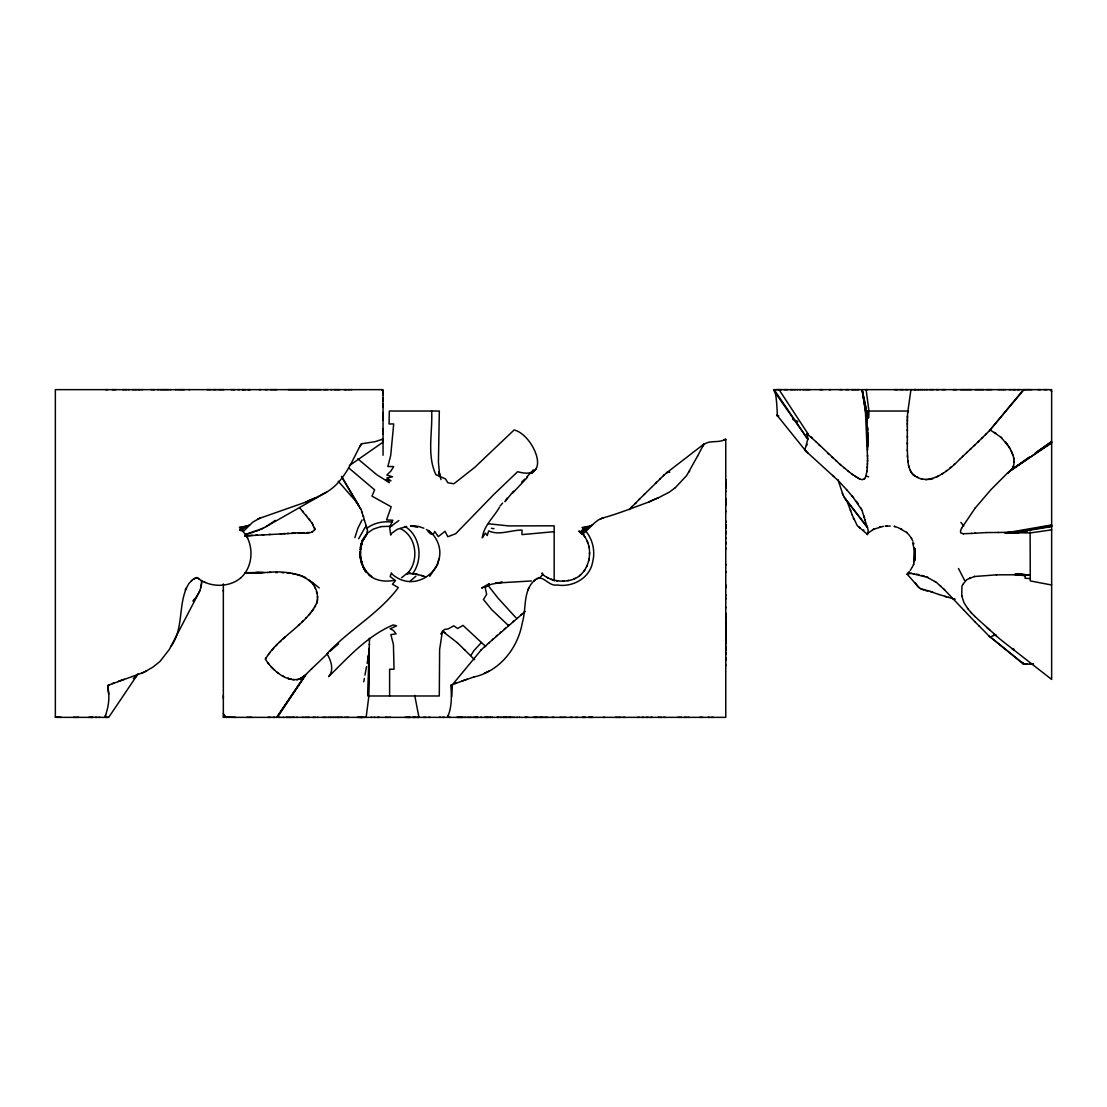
<?xml version="1.0" encoding="UTF-8"?>
<svg xmlns="http://www.w3.org/2000/svg" width="1107" height="1107" viewBox="0 0 1107 1107"><rect width="100%" height="100%" fill="white"/><g stroke="black" fill="none" stroke-linecap="round" stroke-linejoin="round"><path stroke-width="1.5" d="M108.112 685.441L109.69 684.749M223.337 698.531L223.337 695.708M223.337 591.318L223.337 590.003M383.05 430.512L383.05 428.755M383.05 406.892L383.05 403.972M383.05 394.784L383.05 391.532L381.638 389.65M450.826 685.302C451.698 695.999 451.947 707.179 447.546 717.35M907.892 461.674L907.311 449.871M366.625 534.736L367.524 530.087L361.352 510.23L341.426 476.522M367.137 663.231L368.686 654.777L368.161 695.985L369.489 638.269L369.53 639.168M725.763 526.78L725.763 526.143M725.763 644.232L725.777 643.305M725.777 638.725L725.777 642.392M725.763 635.93L725.777 634.975M725.763 630.215L725.777 625.261M725.763 620.197L725.777 619.159M867.445 534.28L868.22 530.585L867.348 527.167L844.309 497.347L842.289 493.307M907.311 450.715L907.353 429.378M383.05 441.596L383.05 440.849L383.05 441.748M725.777 498.676L725.777 500.613M725.763 491.716L725.763 490.733M725.763 488.699L725.763 487.647M725.763 486.61L725.763 485.572M725.763 549.21L725.763 548.173M725.763 544.077L725.763 542.07M725.763 650.598L725.763 646.018M725.763 607.868L725.777 607.134M725.763 599.15L725.763 598.154M725.777 653.462L725.777 654.694M383.05 442.136L349.397 465.604M725.763 484.631L725.777 483.33M725.763 480.3L725.763 479.456M725.763 531.734L725.763 530.973M725.777 503.643L725.763 505.415M725.777 501.831L725.777 502.716M725.763 565.165L725.763 564.169M725.763 538.625L725.763 537.711M725.763 534.058L725.763 532.481M725.763 572.623L725.777 571.295M725.777 659.675L725.777 660.533M867.431 463.432L867.002 471.056M961.748 595.953L961.9 586.267L962.827 584.496M867.542 458.492L865.425 411.029L862.09 389.65L866.587 411.029L867.819 440.309M907.325 426.195L907.477 415.955M366.555 534.709L367.22 533.56M867.888 438.773L867.584 450.148M907.325 422.916L907.311 424.451M907.366 419.083L907.339 421.283M725.763 511.932L725.763 510.964M725.763 587.734L725.777 586.931M907.311 444.156L907.339 442.509M389.609 695.985L389.622 669.195L394.037 669.223L393.428 644.523L390.854 634.615L396.112 633.841L393.386 630.437L390.134 628.762L396.597 625.829L393.123 624.929C367.303 635.902 348.179 657.35 328.627 676.681C334.425 669.998 330.924 660.422 326.994 653.711C349.037 629.731 378.829 613.832 398.326 587.582L392.432 584.219L395.49 580.622L390.176 576.553L391.38 572.914L392.362 574.353C417.976 596.452 454.078 563.352 434.013 535.857C421.629 521.854 431.827 540.908 434.719 531.471L438.275 536.604L445.056 531.305L447.823 536.743L455.752 533.685L493.625 494.649L517.647 471.679C553.472 482.057 533.823 434.594 514.105 429.973L474.765 467.348L453.912 483.759L447.837 482.763L445.498 478.916L435.937 474.765C426.624 455.157 432.768 432.062 431.647 411.029M725.763 522.379L725.763 520.871M725.763 586.17L725.777 584.883M867.445 464.705L867.556 459.945M907.436 437.376L907.422 436.033M867.93 437.14L867.916 435.411M806.436 451.684L807.709 452.832M369.392 644.952L369.406 643.97M867.68 445.401L868.068 434.968M867.625 446.951L867.75 441.956M589.491 554.109L589.547 552.476M311.966 668.503L302.308 677.941L305.214 675.491C291.778 687.364 272.626 671.188 265.417 659.177C278.341 636.594 306.016 625.953 317.072 602.208C321.57 574.768 287.363 570.105 267.437 572.471M868.704 417.865L868.953 411.029L866.131 389.65L867.487 389.65M369.309 647.913L368.05 662.623M867.556 456.707L867.611 455.074M907.38 417.879L907.726 411.472L908.556 411.029M451.711 696.787L452.403 684.749L481.393 649.698M914.936 554.455L914.673 558.869L914.963 555.493M867.528 461.564L867.542 458.326M567.504 580.649C590.847 578.394 597.296 543.675 578.947 530.945C579.681 532.315 581.037 533.034 582.144 533.975C588.924 530.502 594.168 520.318 603.052 517.91C618.522 513.634 633.384 507.573 648.467 502.149A87.176 87.176 0 0 1 658.513 497.721L669.389 492.103L675.353 487.647M592.632 524.649C589.685 527.001 585.728 528.053 582.033 527.416C591.65 535.428 595.843 549.39 592.702 561.678C590.1 578.034 572.679 587.609 557.056 584.98C549.349 586.682 543.897 575.834 537.172 578.449C522.13 588.094 526.821 608.338 522.269 622.895C517.882 648.328 499.492 671.395 473.671 677.069M317.405 600.81L317.557 599.371M914.866 556.101L914.382 560.972L914.963 555.244M368.922 652.812L369.24 649.864L368.894 695.985L366.14 717.35M865.812 476.48L867.058 470.489M914.396 560.1L914.922 555.382M867.293 467.721L867.459 466.282M963.477 533.782L960.613 532.841L960.53 530.765M108.154 689.094L108.14 685.302L143.979 672.267L152.987 667.078L160.031 661.391L169.385 649.352L198.499 593.407C200.741 590.294 202.387 580.898 201.294 580.552M913.69 562.951L914.188 549.446L912.652 542.817M368.05 659.675L368.686 654.777M777.349 414.904C777.515 423.165 777.003 389.318 773.558 389.65L1051.65 389.65L1051.65 679.421L1001.531 640.344M866.906 471.831L867.002 471.098M368.174 658.693L368.562 655.759M915.032 554.482L914.091 561.609L915.005 555.022M907.643 412.966L910.936 389.65L912.279 389.65M201.516 583.597L200.879 587.596M838.276 480.646L804.844 450.203L807.916 438.746L806.948 433.653L816.08 441.818M1007.259 444.488L1005.377 441.901C1010.705 448.736 1016.129 457.814 1013.237 466.684M363.733 681.829L364.355 678.453M364.978 675.076L366.514 666.608M105.635 714.942L105.165 717.35L108.182 717.35M447.878 717.35L448.349 714.942M429.71 576.332L436.712 566.147M360.495 549.875C365.531 526.821 358.502 554.621 360.716 557.734C361.712 565.027 365.462 571.627 371.08 576.346M437.459 564.888L438.898 558.661M913.884 563.477L913.289 565.345L913.662 564.445M914.34 561.54L915.005 558.634M360.287 547.661L361.92 541.392M588.689 560.612L589.118 559.021M360.495 547.342L362.335 540.728M442.288 632.139L439.631 649.435L439.285 695.985L368.105 695.985M960.599 530.544L961.748 527.873M867.694 533.851L867.251 534.736M865.937 414.184L867.224 422.362L865.785 412.413M316.685 603.44L317.086 602.111M314.942 529.727L312.202 523.348L299.803 507.933M354.863 537.642L357.838 528.33L362.044 519.944M104.833 717.35C107.78 709.283 109.69 700.468 108.472 691.889M864.456 478.957L866.2 475.789M806.602 445.595L807.072 444.281M265.417 659.177L265.929 657.932M406.255 574.298L408.608 572.181L401.606 577.674M907.394 573.357L909.317 572.015M171.156 646.114C184.592 627.392 177.3 602.429 188.882 583.583C191.193 581.23 193.614 577.84 197.198 577.66C209.334 587.582 228.831 588.052 240.842 577.799M527.928 590.003L528.786 588.052M185.187 590.059L186.073 588.052M199.232 591.941L199.883 590.474M406.656 526.434L397.344 529.298L391.726 533.242L390.702 535.11L389.622 527.347L392.819 520.221L386.551 519.944L391.2 506.798L371.966 496.144L374.623 489.848L349.079 468.206M499.451 507.297C493.75 517.356 483.717 525.728 482.292 537.85L485.433 533.117L487.218 535.539L488.685 530.903C499.16 535.802 511.033 529.962 522.006 530.087L521.964 534.612L554.164 531.692M675.353 487.647L686.7 475.498L697.604 456.001M697.59 456.029L703.111 445.595M198.707 592.992L196.409 596.715M1013.555 466.075L1011.909 469.299L1007.771 473.353L1012.379 468.386M961.637 528.094L975.295 507.933M359.54 447.048C350.836 463.529 343.488 482.126 326.662 492.103L263.341 528.177L245.297 534.432L246.432 534.224M586.572 566.798L587.347 565.359M315.052 606.913L315.647 605.806M359.512 447.09L360.661 445.166A15.775 15.775 0 0 1 361.366 444.087L361.615 443.741M507.089 498.136L505.013 501.637L513.537 491.148M584.178 571.101L584.98 569.662M358.64 538.763L365.116 527.347M974.589 576.415L966.715 579.667L962.827 584.482M362.141 542.056L366.334 534.972M408.428 572.471C419.249 559.367 416.26 536.023 400.208 528.509M412.288 574.187C423.303 560.073 420.729 535.913 404.885 526.406M910.231 570.465L911.767 567.905M912.223 567.13L912.777 566.203M702.558 446.481L703.374 445.166A15.761 15.761 0 0 1 704.08 444.087L704.329 443.741M359.83 446.522L360.37 445.623M291.847 533.297C298.696 531.526 311.33 536.175 314.914 529.008M470.89 655.469L473.838 650.722L481.49 642.434M195.939 597.462L194.126 599.842M688.983 471.997L689.703 470.876M361.532 443.865L360.661 445.166M703.374 445.166C708.563 439.396 719.246 443.672 725.763 439.05L725.763 717.35L223.337 717.35L223.337 583.915M277.29 717.35L305.767 674.896L299.637 679.131M276.888 717.35L304.66 676.086L303.124 677.373M137.199 675.104L108.707 717.35L55.35 717.35L55.35 389.65L383.05 389.65L383.05 455.254M138.154 673.706L133.297 678.577M276.695 717.35L304.66 676.086L298.655 679.421M362.335 539.981L366.237 534.584M868.123 533.034L868.94 532.467M975.059 508.238L990.82 489.792L1008.145 472.398M268.42 654.486L270.177 652.244M313.738 609.099L312.271 611.036M193.614 600.464L193.061 601.198L194.957 598.79M569.081 580.455C560.004 582.213 549.985 580.58 542.79 574.505L541.918 573.191L542.333 573.924M136.507 676.128L135.94 676.82M440.711 634.007L444.46 629.413L448.086 628.97L453.773 625.829L457.661 628.472L463.017 625.386L485.669 646.488M1032.015 389.65L1023.449 389.65L989.367 430.803L977.744 442.205M310.721 612.974L309.116 614.8M990.239 430.18L989.367 430.803L1024.003 389.65M271.921 650.113L273.747 648.052M500.073 506.037L502.633 503.048M239.942 530.142L242.184 527.61L248.992 525.299M243.18 531.609L252.811 522.103L260.394 517.882M580.677 532.91L584.897 527.61L583.763 527.569M512.209 493.514L527.541 477.269M587.416 527.167L584.524 530.322L588.523 526.89M277.414 644.191L275.601 646.087M629.205 509.607L635.985 502.744M306.514 617.54L305.712 618.37M631.211 507.49L632.194 506.466M635.999 502.73L639.888 498.676M639.002 499.603L664.449 474.695M241.105 530.876L245.796 526.89M581.576 533.339L585.022 529.63M240.842 577.799C251.732 568.043 253.711 550.594 247.415 537.781M526.628 477.103L533.339 469.963L531.678 473.353L535.802 469.299M239.818 530.004L242.184 527.61L239.403 527.43L248.522 525.59M329.983 651.22L338.645 643.721M521.729 482.085L524.663 479.11M580.026 532.204L584.897 527.61M328.295 652.936L311.413 669.043M655.496 483.233L656.465 482.265M579.57 575.792L580.732 574.63M985.507 434.691L986.475 433.723M635.114 503.588L636.096 502.62M981.646 438.524L982.615 437.569M959.534 459.46L978.713 441.306M967.186 452.265L966.273 453.15M644.772 493.764L643.845 494.649M864.705 478.542L862.284 479.718L859.738 478.985L852.141 474.266L840.047 464.428L815.845 441.582M970.106 449.442L971.074 448.529M959.575 459.419C947.855 471.831 924.871 489.861 910.77 471.624M973.952 445.789L974.907 444.876M659.634 479.11L660.381 478.418M489.419 642.406L480.853 650.183M283.254 638.697L285.163 636.94M524.192 612.296L488.491 643.278M962.44 456.721L963.394 455.821M279.379 642.281L281.316 640.496M302.114 621.788L303.027 620.944M485.447 646.045L484.492 646.917M298.433 625.178L299.347 624.334M492.255 639.735L493.238 638.85M663.356 475.664L667.41 472.122L669.804 472.232M505.304 628.167L504.308 629.053M409.77 581.562L415.941 576.11M496.199 636.165L497.209 635.266M500.295 632.595L501.305 631.71M953.888 464.608L954.732 463.875M520.913 615.049L521.978 614.15M950.041 467.915L951.01 467.099M508.265 625.524L509.303 624.652M524.151 612.337L525.23 611.424M516.665 618.55L517.716 617.678M191.469 580.815L192.258 580.137M534.183 580.815L534.985 580.137M512.555 622.037L513.593 621.165M266.15 526.614L273.097 521.923M273.775 521.383L274.923 520.442M947.038 470.35L946.056 471.084M704.315 443.769L666.359 473.021L668.503 471.859M193.504 579.182L196.742 577.536L198.762 578.726M389.622 527.347L398.838 520.511M489.225 583.79L485.198 587.762L486.665 594.293L483.455 599.524L491.771 609.736L508.556 625.649M536.217 579.182L539.925 577.66L542.79 574.505L542.416 573.288M249.905 524.649L249.033 525.272M366.417 528.648C373.626 522.822 383.465 520.927 392.515 522.13M367.22 533.242L373.253 529.132L380.85 526.614M942.956 473.367L941.946 474.045M869.742 531.9L873.866 529.132L873.077 529.561M1029.206 457.385L1009.556 471.195L1051.65 442.786M1036.221 452.445L1051.65 441.582L1034.907 453.358M1029.33 457.274L1009.792 471.015L1051.65 442.703M406.241 574.367C412.081 571.503 423.4 576.581 425.766 576.802M906.854 574.353L910.923 573.288L928.178 577.522M938.57 475.982L936.37 477.131M488.768 583.929L481.642 588.038L491.909 584.122L502.329 582.227L495.549 583.085L531.36 580.967M146.747 670.842L141.184 673.457M489.46 670.842L483.897 673.457M326.662 492.103L315.799 497.721A87.176 87.176 0 0 0 305.74 502.149L257.765 518.962M305.74 502.149L315.799 497.721M648.467 502.149L658.513 497.721M969.497 578.228L970.327 577.854M261.875 528.855L263.341 528.177M1033.509 663.937L1023.837 664.228L989.091 636.082L990.295 636.94L995.926 634.615M573.827 578.933L575.322 578.269M260.353 529.464L258.858 530.128M908.501 572.499L909.221 572.181M994.307 635.114L993.546 635.446M582.545 534.197L583.32 534.307M603.177 517.855L600.492 518.962M300.634 678.84L301.561 678.466M455.129 683.586A58.242 58.242 0 0 1 456.637 683.005L473.671 677.069M456.554 683.033L450.853 685.302M873.437 529.298L883.344 526.351M361.588 443.769L375.162 441.651L383.05 439.05M117.882 681.538L119.335 680.985A56.734 56.734 0 0 1 121.507 680.21M251.497 532.841L254.292 531.844M255.855 531.346L257.391 530.834M311.745 532.273L312.534 532.038M250.168 533.283L247.553 533.989M931.402 479.11L932.634 478.778M974.174 576.526L996.729 574.824M244.938 535.899L293.217 533.283M879.442 527.015L880.397 526.766M583.154 527.61L591.249 525.59M867.334 534.307L857.219 525.59L852.238 515.032M907.173 574.201L918.602 587.236L921.287 589.049M1006.567 532.771L1014.773 532.647L1051.65 525.465M910.355 573.329L911.435 573.371M1024.764 532.093L1006.595 532.771L1051.65 524.912M1007.965 532.744L1017.056 532.633L1010.691 532.675L1051.65 526.143M1014.773 532.647L1051.65 526.6M928.565 479.456L930.005 479.276M1051.65 529.852L1030.271 532.937L1012.504 532.675M391.615 526.212L380.766 526.628M885.226 526.088L890.249 526.06M971.309 533.449L986.185 532.564M963.035 533.754L971.697 533.408M975.502 533.187L974.63 533.27M393.967 580.428C385.25 581.991 375.162 580.995 368.548 574.575M886.292 525.936L887.288 525.839M244.702 536.009L252.521 535.373M302.958 533.034L304.383 532.91M1027.144 531.913L1005.239 532.771L1019.326 532.495M409.825 573.315L410.808 573.371M280.375 533.823L282.008 533.726M1026.964 664.02L1023.394 664.131L1022.467 662.332M562.605 581.133L564.238 581.037M255.786 535.193L257.433 535.096M262.345 534.764L264.103 534.667M986.171 532.564L998.403 532.481M301.422 533.02L298.35 533.242M268.904 534.501L270.537 534.418M306.999 532.578L309.434 532.481M286.934 533.491L288.567 533.408M293.48 533.27L295.112 533.2M1006.595 532.771L1024.791 531.955L997.974 532.467M283.641 533.602L285.288 533.532M267.534 572.471L247.733 572.665M264.255 572.596L255.938 572.485M996.3 574.837L1024.404 574.754M1030.147 663.813L1033.509 663.937M533.104 717.35L537.573 717.35M358.834 717.35L362.833 717.35M360.896 717.35L362.003 717.35L360.287 717.35M525.022 717.35L528.15 717.35M699.638 717.35L702.876 717.35M296.524 679.726L297.672 679.712M1017.956 532.605L1004.326 532.758M1008.408 532.73L1016.6 532.633M262.511 572.568L244.702 573.08L259.232 572.513M269.07 572.416L270.717 572.388M418.557 717.35L417.547 717.35M519.031 717.35L519.806 717.35M592.674 717.35L590.239 717.35M1008.864 532.716L1016.143 532.633M516.623 717.35L517.509 717.35M525.299 717.35L526.462 717.35M584.745 717.35L582.324 717.35M349.535 389.65L348.096 389.65M351.984 389.65L350.601 389.65M915.544 389.65L916.264 389.65M1017.402 389.65L1018.495 389.65M1019.547 389.65L1018.841 389.65M282.935 717.35L283.683 717.35M286.741 717.35L285.966 717.35M290.906 717.35L287.114 717.35M456.596 717.35L458.796 717.35M458.049 717.35L463.376 717.35M459.543 717.35L460.692 717.35M461.854 717.35L461.093 717.35M513.523 717.35L514.63 717.35M687.904 717.35L689.024 717.35M112.983 389.65L112.028 389.65M116.014 389.65L113.468 389.65M249.462 389.65L250.224 389.65M344.208 389.65L345.564 389.65M346.892 389.65L346.007 389.65M918.063 389.65L919.045 389.65M1013.694 389.65L1012.808 389.65M1015.922 389.65L1014.15 389.65M292.691 717.35L291.681 717.35M589.602 717.35L588.675 717.35M591.954 717.35L591.013 717.35M686.769 717.35L684.264 717.35M107.033 389.65L107.753 389.65M124.039 389.65L122.462 389.65M181.645 389.65L179.168 389.65M248.48 389.65L249.545 389.65M338.368 389.65L339.738 389.65M786.565 389.65L787.797 389.65M790.287 389.65L791.837 389.65M792.64 389.65L793.498 389.65M797.068 389.65L797.912 389.65M851.67 389.65L854.715 389.65M914.507 389.65L915.364 389.65M855.199 389.65L856.292 389.65M919.972 389.65L921.273 389.65M297.617 717.35L296.468 717.35M302.031 717.35L303.387 717.35M304.895 717.35L306.459 717.35M307.262 717.35L309.656 717.35M346.602 717.35L348.663 717.35M415.499 717.35L414.405 717.35M425.849 717.35L423.524 717.35M430.249 717.35L428.534 717.35M449.068 717.35L450.328 717.35M472.938 717.35L478.113 717.35M480.41 717.35L482.002 717.35M484.382 717.35L487.066 717.35M502.73 717.35L504.515 717.35M509.538 717.35L510.618 717.35L509.663 717.35M540.88 717.35L541.71 717.35M604.989 717.35L603.273 717.35M680.943 717.35L681.774 717.35M126.682 389.65L124.897 389.65M132.093 389.65L133.186 389.65M136.562 389.65L134.293 389.65M140.188 389.65L137.738 389.65M175.086 389.65L176.276 389.65M188.771 389.65L189.74 389.65M151.258 389.65L154.468 389.65M157.498 389.65L159.062 389.65M168.734 389.65L160.529 389.65M334.051 389.65L337.649 389.65M207.175 389.65L210.828 389.65M212.655 389.65L216.419 389.65M218.3 389.65L223.932 389.65M231.266 389.65L234.809 389.65M237.991 389.65L239.596 389.65M259.093 389.65L260.989 389.65M323.424 389.65L328.046 389.65M781.584 389.65L776.339 389.65M802.893 389.65L804 389.65M810.033 389.65L805.149 389.65M823.054 389.65L819.844 389.65M839.798 389.65L842.261 389.65M894.414 389.65L898.068 389.65M899.866 389.65L903.409 389.65M905 389.65L908.183 389.65M926.338 389.65L927.694 389.65M933.658 389.65L929.576 389.65M986.116 389.65L992.01 389.65M845.886 389.65L848.64 389.65M858.88 389.65L856.818 389.65M913.953 389.65L915.946 389.65M922.103 389.65L922.989 389.65M1000.631 389.65L1001.655 389.65M1004.575 389.65L1005.46 389.65M90.871 717.35L92.905 717.35L88.712 717.35M94.911 717.35L96.918 717.35M273.014 717.35L274.91 717.35M322.857 717.35L325.97 717.35M329.983 717.35L332.142 717.35M333.193 717.35L334.079 717.35M339.766 717.35L336.639 717.35M342.506 717.35L340.652 717.35M267.977 717.35L270.966 717.35M315.453 717.35L312.907 717.35M373.958 717.35L375.065 717.35M379.466 717.35L377.266 717.35M389.678 717.35L390.813 717.35M406.739 717.35L404.816 717.35M413.866 717.35L412.773 717.35L418.972 717.35L414.724 695.431M409.23 717.35L407.141 717.35L409.479 717.35M442.606 717.35L444.46 717.35M467.029 717.35L471.416 717.35M490.193 717.35L491.065 717.35M496.711 717.35L498.62 717.35M500.433 717.35L501.582 717.35M507.933 717.35L508.819 717.35M511.379 717.35L512.569 717.35M536.743 717.35L535.027 717.35M538.445 717.35L547.923 717.35M554.206 717.35L552.006 717.35M564.418 717.35L565.552 717.35M572.264 717.35L570.077 717.35M577.619 717.35L575.515 717.35M623.006 717.35L624.902 717.35M641.769 717.35L643.956 717.35M650.321 717.35L652.286 717.35M661.806 717.35L658.028 717.35M677.47 717.35L678.397 717.35M707.968 717.35L709.684 717.35M270.15 389.65L276.875 389.65M288.138 389.65L306.473 389.65M941.932 389.65L945.475 389.65M960.572 389.65L971.669 389.65M1043.846 389.65L1046.987 389.65M908.003 411.029L865.425 411.029L865.716 412.648M73.38 717.35L78.915 717.35M246.903 717.35L251.912 717.35M357.146 717.35L365.31 717.35M1011.314 389.65L1008.989 389.65M923.999 389.65L925.12 389.65M998.057 389.65L999.455 389.65M829.129 389.65L830.61 389.65M936.121 389.65L938.75 389.65M975.073 389.65L983.846 389.65M1037.743 389.65L1040.76 389.65M952.933 389.65L956.739 389.65M265.057 389.65L267.52 389.65M309.406 389.65L321.473 389.65M242.322 389.65L243.595 389.65M330.868 389.65L332.031 389.65M141.433 389.65L142.706 389.65M170.104 389.65L171.198 389.65M583.389 717.35L585.561 717.35M615.575 717.35L621.082 717.35M637.341 717.35L639.542 717.35M646.156 717.35L648.342 717.35M663.619 717.35L665.224 717.35M711.427 717.35L713.185 717.35M408.649 717.35L410.822 717.35M439.41 717.35L440.835 717.35M475.581 717.35L477.546 717.35M490.498 717.35L486.817 717.35M497.97 717.35L499.215 717.35M503.657 717.35L506.881 717.35M559.865 717.35L563.283 717.35M235.597 717.35L223.337 716.921L226.16 717.35L223.337 713.655M385.125 717.35L388.543 717.35M98.481 717.35L100.004 717.35M917.689 389.65L917.952 389.65M1002.651 389.65L1003.62 389.65M785.901 389.65L784.074 389.65M794.369 389.65L795.283 389.65M799.669 389.65L800.693 389.65M242.17 389.65L243.07 389.65M177.3 389.65L178.255 389.65M182.268 389.65L184.329 389.65M247.677 389.65L248.438 389.65M128.467 389.65L129.311 389.65M105.566 389.65L106.3 389.65M679.255 717.35L680.099 717.35M588.952 717.35L589.879 717.35M491.965 717.35L492.864 717.35M506.203 717.35L507.034 717.35M370.928 717.35L371.938 717.35M317.225 717.35L318.124 717.35M328.004 717.35L328.917 717.35M334.937 717.35L335.781 717.35M344.623 717.35L345.619 717.35M1014.026 574.422L1027.656 574.824M293.217 717.35L294.822 717.35M246.155 389.65L243.983 389.65M464.511 717.35L465.646 717.35M280.016 717.35L279.185 717.35M277.276 572.61L275.629 572.554M777.335 414.793L777.557 415.914L778.761 415.941M1018.509 574.505L1025.981 575.17M925.618 479.635L927.113 479.677M1019.035 574.519L1025.705 575.336M1029.026 574.824L1019.492 574.533L1028.569 574.824M1018.122 574.491L1030.271 574.879M1018.578 574.505L1028.112 574.824M293.009 679.684L294.185 679.712M241.049 527.569L242.184 527.61M1025.276 575.806L1015.396 574.436L1025.331 574.81L1025.096 578.255L1030.271 578.574M1017.208 574.478L1026.743 574.81M1015.396 574.436L1025.386 574.81L1023.574 574.713M916.458 574.187L917.177 574.229M415.845 574.187L416.564 574.229M282.188 572.72L283.835 572.776M583.14 534.266L584.039 534.39M287.1 573.052L290.366 573.288M1030.119 531.955L1030.271 580.912L1051.65 585.022M61.383 717.35L55.35 716.921L58.173 717.35M410.988 525.825L413.907 526.046M410.655 526.129L417.56 526.641M410.822 526.102L417.976 526.655M724.296 439.562L725.777 439.687M381.583 439.562L383.05 439.687M410.572 526.005L417.699 526.614M291.985 573.495L295.223 573.993M491.466 528.302L494.013 528.717M932.689 592.037L920.761 588.716M488.505 523.791L508.514 525.894L554.164 525.825L554.164 580.912M914.424 574.049L913.137 573.758M413.81 574.049L412.51 573.758M930.115 591.498L939.193 594.57M917.966 574.422L918.893 574.658M556.088 580.552L557.693 580.871M417.353 574.422L418.266 574.658M807.003 433.972L808.29 434.262L779.051 389.65M925.577 590.557L927.68 591.055M939.137 594.542L948.671 597.406M948.602 597.393L955.092 599.302L952.864 598.61M921.688 575.377L922.629 575.612M421.061 575.377L422.002 575.612M299.983 575.156L296.814 574.367M944.658 596.382L946.61 596.881M921.038 478.667L922.574 479.082M291.722 679.352L287.834 678.259L289.135 678.688M894.221 526.351L895.176 526.628M923.888 589.989L921.813 589.381M926.379 576.802L936.522 582.503L944.686 589.92M866.172 476.038L868.663 476.826M923.542 575.931L924.483 576.235M551.314 579.335L552.877 579.833M422.929 575.931L423.87 576.235M894.401 526.365L897.057 527.25M897.915 527.541L907.117 532.702M418.294 526.365L423.87 528.219M792.75 419.373L797.856 421.712L797.206 421.38M304.536 576.996L305.864 577.951M301.519 575.737L303.027 576.36M204.311 582.088L205.265 582.49M916.541 476.757L918.049 477.408M863.903 530.059L863.515 529.921M283.821 676.488L282.479 675.782M900.821 528.509L901.721 528.925M990.267 636.926L1023.837 664.228L1022.605 662.623M915.032 476.121L912.403 474.363M858.824 478.515L859.738 478.985M546.844 577.314L548.283 578.075M442.302 631.073L457.426 642.835M443.713 631.876L445.083 632.664M990.391 430.083L1000.88 437.182L1008.228 445.844M994.404 432.38L995.733 433.155M857.095 477.477L857.967 477.989M919.35 587.845L917.122 585.561M319.259 587.942L312.437 582.42M858.686 526.974L860.277 528.025M934.958 581.438L935.761 581.964M852.03 474.17L853.082 474.889M856.043 476.923L855.088 476.273M426.43 529.478L431.093 532.675M438.22 474.958L440.392 476.508L438.925 471.9L441.001 479.622M312.534 582.628L308.576 579.791M277.22 672.364L278.507 673.291M849.014 471.776L847.99 470.959M1000.839 639.791L995.996 635.653M843.866 467.597L844.89 468.441M906.633 532.301L909.304 535.331M994.252 633.979L974.755 616.364M940.784 586.115L940.078 585.52M989.949 630.257L986.697 627.434M839.715 464.11L840.753 464.995M357.838 458.824L376.546 474.585L389.401 482.652L386.108 479.649L390.965 480.812L386.855 477.906L392.556 476.826L386.813 475.028L390.923 471.084L393.691 466.531L387.851 466.545L390.729 455.281L393.705 423.939L389.055 423.967L389.318 411.029L439.327 411.029L438.427 462.034L439.479 473.782M833.917 476.563L832.685 475.457M831.648 456.817L832.672 457.717M371.938 576.996L366.209 571.959L362.861 566.493M579.39 531.581L582.365 534.155M274.716 670.261L271.215 666.843M828.631 454.078L827.621 453.15M835.743 460.387L836.781 461.342M993.768 633.508L996.245 635.888M457.136 642.558L464.843 650.044M837.695 480.078L847.021 490.124M811.251 437.03L812.22 437.957M989.118 636.11L978.879 625.704M944.036 589.298L964.045 610.372M975.295 622.189L979.432 626.258M464.4 649.615L474.612 659.717M818.903 444.654L819.858 445.609M338.244 481.227L355.831 501.263L360.951 509.331M970.964 612.434L974.838 616.461M964.031 610.344L975.281 622.176M1000.839 437.154L1001.973 438.33M515.71 617.498L497.97 598.043L488.339 585.797M971.42 612.946L967.587 608.407M846.993 490.097L853.497 497.735M844.309 497.347L847.27 501.858L852.224 514.99M302.446 510.936L303.304 511.946M351.113 495.59L351.708 496.296M851.74 495.59L852.348 496.323M861.993 510.285L852.916 497.029M305.906 514.976L306.736 515.987M960.89 522.393L963.823 526.046M777.557 415.914L805.965 451.199L805.052 449.594M355.873 501.333L357.478 503.56M909.857 536.037L910.48 536.812M845.43 499.091L867.556 527.721M917.149 585.603L915.24 582.642M268.074 663.121L269.056 664.394M1050.239 389.65L1051.65 391.532M309.116 519.045L309.849 520.027M967.781 608.656L963.934 602.637L961.706 595.608M856.444 501.263L858.091 503.56M774.097 391.117L807.833 439.299L774.153 389.65M239.749 527.555L245.906 535.082M583.97 535.594L584.856 536.964M958.496 568.458L964.571 580.4M311.953 523.002L313.101 524.912M366.472 526.904L365.711 525.521M363.58 568.334L365.268 571.157M341.662 476.48L359.069 505.927M362.792 566.203L365.85 571.42M907.754 460.554L908.833 466.96L911.545 472.966M1009.1 447.09L1009.875 448.418M365.836 571.904L362.792 566.397M246.501 536.134L247.608 538.113M245.574 534.487L247.235 537.448M911.573 538.459L911.103 537.601L911.614 538.542M860.582 507.643L861.052 508.5M359.969 507.643L360.439 508.5M866.352 525.562L867.072 526.89L861.979 510.23M313.281 584.095L314.014 585.561M912.002 539.358L912.846 541.157M843.119 495.161L838.082 480.064M910.12 470.032L910.743 471.582M1011.231 451.103L1012.808 455.074M908.833 466.96L908.515 465.424M314.72 587.042L315.315 588.564M362.031 512.112L362.376 513.039M853.317 518.159L853.58 518.865M314.734 528.371L314.443 527.569M864.484 517.716L863.875 515.876M316.394 591.664L316.92 593.2M363.262 515.876L363.553 516.803M587.264 541.268L587.762 542.831M913.635 542.983L913.898 543.938M360.481 558.938L362.031 565.027L360.149 557.167M850.425 509.76L850.66 510.77M588.689 545.972L589.049 547.578M864.816 519.584L864.941 520.47M364.203 519.584L364.314 520.47M865.48 410.918L862.104 389.65L866.587 411.029L867.002 420.729L865.992 414.184M867.002 420.729L866.587 417.533M1013.638 457.689L1013.791 458.935M914.34 547.619L914.908 552.268M107.877 686.589L108.735 694.186M108.195 689.357L108.444 691.626M914.991 552.448L914.645 548.339L914.922 553.348M907.353 455.641L907.449 457.288M867.75 428.866L867.653 427.233M867.75 428.976L867.833 430.498M914.686 548.629L914.922 553.417M201.599 581.466L201.654 582.462M360.328 551.328L360.564 557.568L362.487 564.874L360.495 557.707L360.315 551.355M317.557 596.355L317.612 597.863M1014.081 461.384L1014.095 462.145M725.763 524.801L725.777 528.288L725.763 524.469M725.763 585.866L725.777 586.627M907.38 430.886L907.325 426.098M867.888 432.228L867.916 433.764M725.763 664.809L725.777 665.681M725.763 481.587L725.777 482.887M725.763 594.833L725.777 595.953M725.763 657.613L725.777 659.246M725.763 613.223L725.777 618.135M725.763 621.207L725.777 624.237M725.763 631.17L725.777 634.02M725.763 636.871L725.777 637.812M725.763 652.065L725.777 652.798M383.05 432.242L383.05 433.972M383.05 397.967L383.05 400.997M383.05 412.454L383.05 420.079M464.954 679.961A54.354 54.354 0 0 1 467.126 679.241M462.048 680.985A56.734 56.734 0 0 1 464.234 680.21M122.227 679.961A54.381 54.381 0 0 1 124.399 679.241M112.416 683.586A58.256 58.256 0 0 1 113.924 683.005M1013.638 649.062L1013.486 649.795L1012.352 649.228L1013.638 649.062M361.878 541.877L360.273 549.778L362.031 541.766L366.168 535.027L361.878 541.877M867.805 417.934L867.777 411.029L867.777 417.92"/></g></svg>
